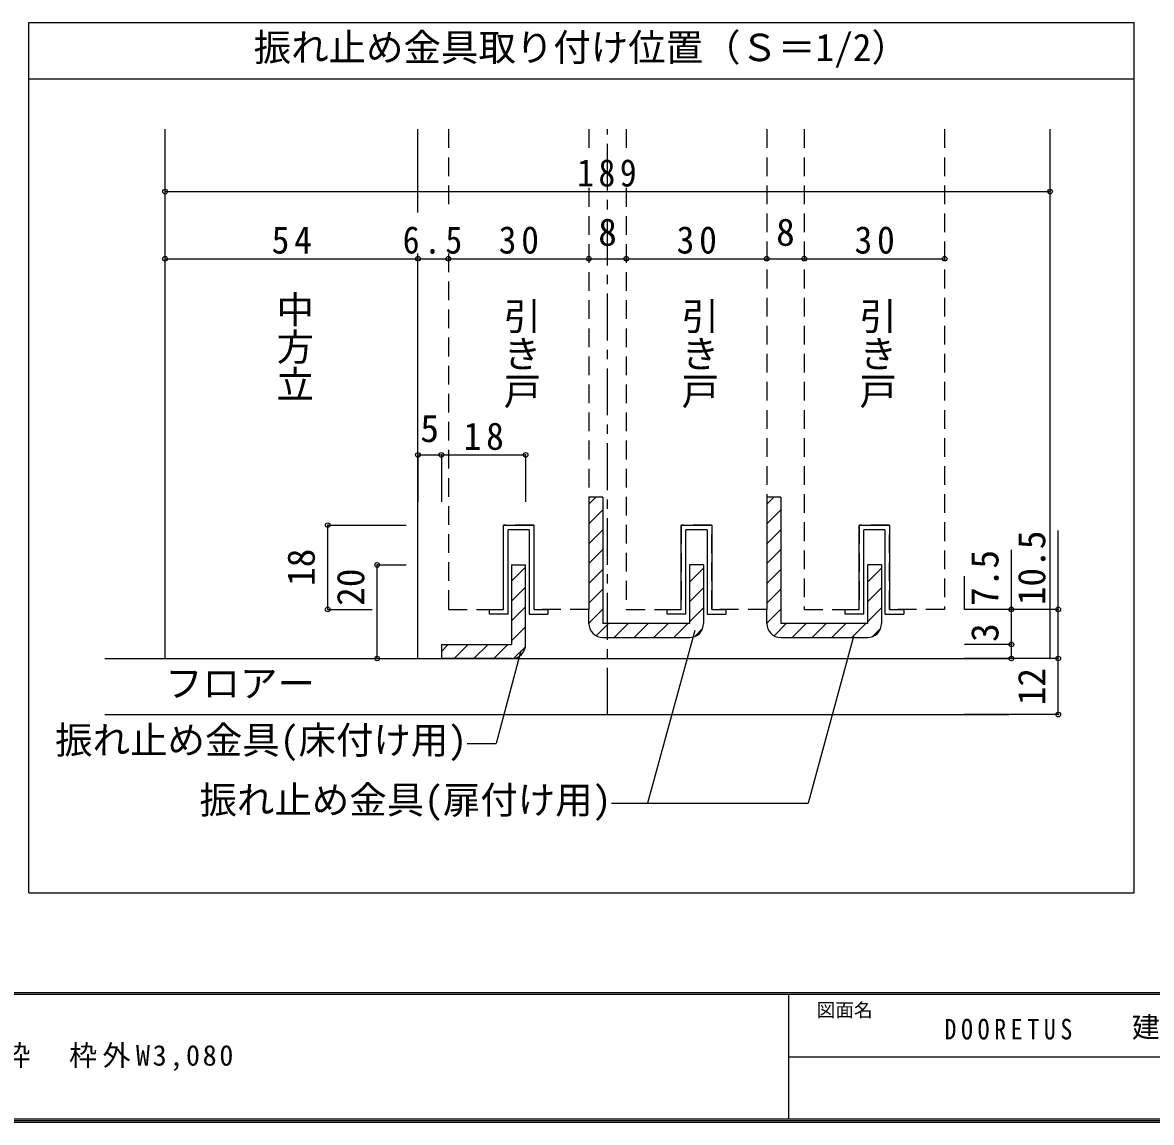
# Model space of a CAD drawing. Units: millimetres on the paper, enlarged 5 times, with parts at other scales. Extents: x -973 to 977, y -718 to 696.
# Drawn here: x -407 to 195, y -701 to -113 of the extents above; entities that cross this region are included whole.
import ezdxf
from ezdxf.enums import TextEntityAlignment as Align

# ---------------------------------------------------------------- set-up
doc = ezdxf.new("R2010")
doc.units = ezdxf.units.MM
doc.header["$LTSCALE"] = 5
doc.header["$PDMODE"] = 32
doc.header["$PDSIZE"] = 2.5
doc.linetypes.add('CHAIN1', pattern=[8, 5, -1, 1, -1])
doc.linetypes.add('DASHED2', pattern=[3, 2, -1])
for name, color, linetype in [('0-A_文字', 7, 'Continuous'), ('1-1_通り芯', 4, 'CHAIN1'), ('1-3_仕上げ', 2, 'Continuous'), ('1-4_枠', 3, 'Continuous'), ('1-6_扉', 7, 'DASHED2'), ('1-7_金物', 7, 'Continuous'), ('1-A_文字', 7, 'Continuous'), ('1-B_寸法', 7, 'Continuous'), ('1-C_ハッチ', 4, 'Continuous'), ('F-0_補助線', 7, 'Continuous'), ('F-1_枠', 6, 'Continuous'), ('F-A_文字', 7, 'Continuous')]:
    doc.layers.add(name, color=color, linetype=linetype)
doc.styles.add('@ＭＳ ゴシック', font='')
doc.styles.add('ＭＳ ゴシック', font='')
doc.styles.get('@ＭＳ ゴシック').set_extended_font_data('@MS Gothic')
doc.styles.get('ＭＳ ゴシック').set_extended_font_data('MS Gothic')

msp = doc.modelspace()

# ---------------------------------------------------------------- linework, layer by layer
at = {"layer": '0-A_文字', "color": 3}
for p, q in [((-404.027, -113.141), (186.299, -113.141)), ((-404.027, -578.141), (-404.027, -113.141)), ((186.299, -578.141), (186.299, -113.141)), ((-404.027, -143.141), (186.299, -143.141)), ((-404.027, -578.141), (186.299, -578.141))]:
    msp.add_line(p, q, dxfattribs=at)
at = {"layer": '1-1_通り芯'}
msp.add_line((-94.925, -482.94), (-94.925, -170.164), dxfattribs=at)
at = {"layer": '1-3_仕上げ'}
for p, q in [((-363.431, -452.94), (119.32, -452.94)), ((-363.431, -482.94), (119.32, -482.94))]:
    msp.add_line(p, q, dxfattribs=at)
at = {"layer": '1-4_枠'}
for p, q in [((-331.175, -452.94), (-331.175, -170.164)), ((-196.175, -214.606), (-196.175, -170.164)), ((141.325, -452.94), (141.325, -170.164)), ((-196.175, -452.94), (-196.175, -236.497))]:
    msp.add_line(p, q, dxfattribs=at)
at = {"layer": '1-6_扉'}
for p, q in [((-179.925, -170.164), (-179.925, -214.606)), ((-104.925, -170.164), (-104.925, -180.023)), ((-84.925, -170.164), (-84.925, -180.023)), ((-9.925, -170.164), (-9.925, -426.69)), ((10.075, -170.164), (10.075, -426.69)), ((85.075, -170.164), (85.075, -426.69)), ((-104.925, -201.524), (-104.925, -426.69)), ((-84.925, -201.524), (-84.925, -426.69)), ((-179.925, -236.497), (-179.925, -426.69)), ((-150.55, -426.69), (-150.55, -381.69)), ((-134.3, -381.69), (-150.55, -381.69)), ((-134.3, -381.69), (-134.3, -426.69)), ((-55.55, -381.69), (-55.55, -426.69)), ((39.45, -381.69), (39.45, -426.69)), ((-179.925, -426.69), (-150.55, -426.69)), ((-104.925, -426.69), (-134.3, -426.69)), ((-84.925, -426.69), (-55.55, -426.69)), ((10.075, -426.69), (39.45, -426.69))]:
    msp.add_line(p, q, dxfattribs=at)
for points in [[(-9.925, -426.69), (-39.3, -426.69), (-39.3, -381.69), (-55.55, -381.69)], [(85.075, -426.69), (55.7, -426.69), (55.7, -381.69), (39.45, -381.69)]]:
    msp.add_lwpolyline(points, dxfattribs=at)
at = {"layer": '1-7_金物', "color": 3}
for p, q in [((-97.425, -366.688), (-104.925, -366.688)), ((-104.925, -366.688), (-104.925, -426.688)), ((-97.425, -366.688), (-97.425, -434.188)), ((-2.425, -366.688), (-9.925, -366.688)), ((-9.925, -366.688), (-9.925, -426.688)), ((-2.425, -366.688), (-2.425, -434.188)), ((-146.174, -402.94), (-138.674, -402.94)), ((-146.174, -402.94), (-146.174, -445.44)), ((-138.674, -445.44), (-138.674, -402.94)), ((-43.675, -402.94), (-51.175, -402.94)), ((-51.175, -402.94), (-51.175, -434.188)), ((-43.675, -402.94), (-43.675, -434.189)), ((51.325, -402.94), (43.825, -402.94)), ((43.825, -402.94), (43.825, -434.188)), ((51.325, -402.94), (51.325, -434.189)), ((-104.925, -434.188), (-104.925, -426.688)), ((-9.925, -434.188), (-9.925, -426.688)), ((-51.175, -434.188), (-97.425, -434.188)), ((43.825, -434.188), (-2.425, -434.188)), ((-183.674, -445.44), (-183.674, -452.94)), ((-183.674, -445.44), (-146.174, -445.44)), ((-97.425, -441.688), (-51.173, -441.688)), ((-2.425, -441.688), (43.827, -441.688)), ((-146.174, -452.94), (-183.674, -452.94))]:
    msp.add_line(p, q, dxfattribs=at)
at = {"layer": '1-7_金物'}
for p, q in [((-150.549, -426.69), (-150.549, -381.69)), ((-150.549, -381.69), (-134.299, -381.69)), ((-148.049, -429.19), (-148.049, -384.19)), ((-136.799, -384.19), (-148.049, -384.19)), ((-136.799, -384.19), (-136.799, -429.19)), ((-134.299, -381.69), (-134.299, -426.69)), ((-55.55, -426.69), (-55.55, -381.69)), ((-55.55, -381.69), (-39.3, -381.69)), ((-53.05, -429.19), (-53.05, -384.19)), ((-41.8, -384.19), (-53.05, -384.19)), ((-41.8, -384.19), (-41.8, -429.19)), ((-39.3, -381.69), (-39.3, -426.69)), ((39.45, -426.69), (39.45, -381.69)), ((39.45, -381.69), (55.7, -381.69)), ((41.95, -429.19), (41.95, -384.19)), ((53.2, -384.19), (41.95, -384.19)), ((53.2, -384.19), (53.2, -429.19)), ((55.7, -381.69), (55.7, -426.69)), ((-158.049, -426.69), (-150.549, -426.69)), ((-158.049, -429.19), (-158.049, -426.69)), ((-134.299, -426.69), (-126.799, -426.69)), ((-126.799, -426.69), (-126.799, -429.19)), ((-63.05, -426.69), (-55.55, -426.69)), ((-63.05, -429.19), (-63.05, -426.69)), ((-39.3, -426.69), (-31.8, -426.69)), ((-31.8, -426.69), (-31.8, -429.19)), ((31.95, -426.69), (39.45, -426.69)), ((31.95, -429.19), (31.95, -426.69)), ((55.7, -426.69), (63.2, -426.69)), ((63.2, -426.69), (63.2, -429.19)), ((-148.049, -429.19), (-158.049, -429.19)), ((-136.799, -429.19), (-126.799, -429.19)), ((-53.05, -429.19), (-63.05, -429.19)), ((-41.8, -429.19), (-31.8, -429.19)), ((41.95, -429.19), (31.95, -429.19)), ((53.2, -429.19), (63.2, -429.19))]:
    msp.add_line(p, q, dxfattribs=at)
at = {"layer": '1-7_金物', "color": 4}
for p, q in [((-146.174, -411.646), (-138.674, -404.146)), ((-146.174, -422.252), (-138.674, -414.752)), ((-146.174, -432.859), (-138.674, -425.359)), ((-146.174, -443.466), (-138.674, -435.966)), ((-183.674, -449.146), (-179.969, -445.44)), ((-176.862, -452.94), (-169.362, -445.44)), ((-166.255, -452.94), (-158.756, -445.44)), ((-155.649, -452.94), (-148.149, -445.44)), ((-144.94, -452.838), (-138.774, -446.672))]:
    msp.add_line(p, q, dxfattribs=at)
at = {"layer": '1-7_金物', "color": 3}
for centre, start, end in [((-97.425, -434.188), 180, 270), ((-51.173, -434.189), 270, 0), ((-2.425, -434.188), 180, 270), ((43.827, -434.189), 270, 0), ((-146.174, -445.44), 270, 0)]:
    msp.add_arc(centre, 7.5, start, end, dxfattribs=at)
at = {"layer": '1-A_文字'}
for p, q in [((-48.4, -437.993), (-73.526, -530.229)), ((36.435, -441.225), (12.175, -530.229)), ((-141.175, -448.866), (-154.414, -498.274)), ((-169.91, -498.274), (-154.414, -498.274)), ((-92.826, -530.229), (12.175, -530.229))]:
    msp.add_line(p, q, dxfattribs=at)
at = {"layer": '1-B_寸法', "color": 4}
for p, q in [((-331.175, -203.476), (141.325, -203.476)), ((-331.175, -239.312), (-196.175, -239.312)), ((-196.175, -239.312), (-179.924, -239.312)), ((-179.924, -239.312), (-104.924, -239.312)), ((-104.924, -239.312), (-84.924, -239.312)), ((-84.924, -239.312), (-9.924, -239.312)), ((-9.924, -239.312), (10.078, -239.312)), ((10.078, -239.312), (85.078, -239.312)), ((-196.175, -344.19), (-183.675, -344.19)), ((-196.175, -344.19), (-196.175, -369.19)), ((-183.675, -344.19), (-183.675, -369.19)), ((-183.675, -344.19), (-138.675, -344.19)), ((-138.675, -344.19), (-138.675, -369.19)), ((-244.371, -426.69), (-244.371, -381.69)), ((-244.371, -381.69), (-202.425, -381.69)), ((145.703, -452.94), (145.703, -384.488)), ((120.703, -445.44), (120.703, -394.847)), ((-217.954, -452.94), (-217.954, -402.94)), ((-217.954, -402.94), (-202.425, -402.94)), ((95.703, -426.69), (95.703, -408.869)), ((-244.371, -426.69), (-220.591, -426.69)), ((145.703, -426.69), (95.703, -426.69)), ((120.703, -445.44), (95.703, -445.44)), ((120.703, -452.94), (120.703, -445.44)), ((-217.954, -452.94), (-202.425, -452.94)), ((145.703, -452.94), (95.703, -452.94)), ((145.703, -482.94), (145.703, -452.94)), ((145.703, -482.94), (95.703, -482.94))]:
    msp.add_line(p, q, dxfattribs=at)
at = {"layer": '1-B_寸法'}
for p in [(-331.175, -203.476), (141.325, -203.476), (-331.175, -239.312), (-196.175, -239.312), (-179.924, -239.312), (-104.924, -239.312), (-84.924, -239.312), (-9.924, -239.312), (10.078, -239.312), (85.078, -239.312), (-196.175, -344.19), (-183.675, -344.19), (-138.675, -344.19), (-244.371, -381.69), (-217.954, -402.94), (-244.371, -426.69), (120.703, -426.69), (145.703, -426.69), (120.703, -445.44), (-217.954, -452.94), (120.703, -452.94), (145.703, -452.94), (145.703, -482.94)]:
    msp.add_point(p, dxfattribs=at)
at = {"layer": '1-C_ハッチ'}
for p, q in [((-104.925, -370.398), (-101.215, -366.688)), ((-9.925, -370.398), (-6.215, -366.688)), ((-104.925, -381.005), (-97.425, -373.505)), ((-9.925, -381.005), (-2.425, -373.505)), ((-104.925, -391.611), (-97.425, -384.111)), ((-9.925, -391.611), (-2.425, -384.111)), ((-104.925, -402.218), (-97.425, -394.718)), ((-9.925, -402.218), (-2.425, -394.718)), ((-104.925, -412.825), (-97.425, -405.325)), ((-51.175, -412.108), (-43.675, -404.608)), ((-9.925, -412.825), (-2.425, -405.325)), ((43.825, -412.108), (51.325, -404.608)), ((-51.175, -422.714), (-43.675, -415.214)), ((43.825, -422.714), (51.325, -415.214)), ((-104.925, -423.431), (-97.425, -415.931)), ((-9.925, -423.431), (-2.425, -415.931)), ((-104.925, -434.038), (-97.425, -426.538)), ((-51.175, -433.321), (-43.675, -425.821)), ((-9.925, -434.038), (-2.425, -426.538)), ((43.825, -433.321), (51.325, -425.821)), ((-101.04, -440.76), (-94.469, -434.188)), ((-91.362, -441.688), (-83.862, -434.188)), ((-80.755, -441.688), (-73.255, -434.188)), ((-70.149, -441.688), (-62.649, -434.188)), ((-59.542, -441.688), (-52.042, -434.188)), ((-48.407, -441.16), (-44.201, -436.954)), ((-6.04, -440.76), (0.531, -434.188)), ((3.638, -441.688), (11.138, -434.188)), ((14.245, -441.688), (21.745, -434.188)), ((24.851, -441.688), (32.351, -434.188)), ((35.458, -441.688), (42.958, -434.188)), ((46.593, -441.16), (50.799, -436.954))]:
    msp.add_line(p, q, dxfattribs=at)
at = {"layer": 'F-1_枠'}
for p, q in [((976.653, -631.667), (-973.347, -631.667)), ((976.653, -632.5), (-973.347, -632.5)), ((1.653, -632.5), (1.653, -699.167)), ((1.653, -665.833), (974.986, -665.834)), ((976.653, -699.167), (-973.347, -699.167)), ((976.653, -700), (-973.347, -700)), ((976.653, -700.833), (-973.347, -700.833))]:
    msp.add_line(p, q, dxfattribs=at)

# ---------------------------------------------------------------- texts
at = {"layer": '0-A_文字', "style": 'ＭＳ ゴシック'}
msp.add_text('振れ止め金具取り付け位置（Ｓ＝1/2）', height=14.66, dxfattribs=at).set_placement((-283.864, -138.141), align=Align.BOTTOM_LEFT)
at = {"layer": '1-A_文字', "style": '@ＭＳ ゴシック'}
for s, p in [('中方立', (-273.675, -256.253)), ('引き戸', (-152.424, -259.902)), ('引き戸', (-57.424, -259.902)), ('引き戸', (37.578, -259.902))]:
    msp.add_text(s, height=14.66, rotation=270, dxfattribs=at).set_placement(p, align=Align.BOTTOM_LEFT)
at = {"layer": '1-A_文字', "style": 'ＭＳ ゴシック'}
for s, p in [('フロアー', (-331.175, -477.94)), ('振れ止め金具(床付け用)', (-389.91, -508.274)), ('振れ止め金具(扉付け用)', (-312.826, -540.229))]:
    msp.add_text(s, height=14.66, dxfattribs=at).set_placement(p, align=Align.BOTTOM_LEFT)
at = {"layer": '1-B_寸法', "style": 'ＭＳ ゴシック'}
for s, p in [('8', (-99.924, -236.812)), ('8', (-4.923, -236.812)), ('5', (-194.925, -341.69))]:
    msp.add_text(s, height=14.66, dxfattribs=at).set_placement(p, align=Align.BOTTOM_LEFT)
for s, p in [('10.5', (143.203, -424.488)), ('18', (-246.871, -414.19)), ('7.5', (118.203, -424.847)), ('20', (-220.454, -424.815)), ('3', (118.203, -444.083)), ('12', (143.203, -477.94))]:
    msp.add_text(s, height=14.66, rotation=90, dxfattribs=at).set_placement(p, align=Align.BOTTOM_LEFT)
at = {"layer": '1-B_寸法', "char_height": 14.66, "attachment_point": 7, "style": 'ＭＳ ゴシック'}
for s, insert in [('\\T1.27;\\W0.9;189', (-111.175, -200.976)), ('\\T1.27;\\W0.95;54', (-274.3, -236.812)), ('\\T1.27;\\W0.9;6.5', (-204.3, -236.812)), ('\\T1.27;\\W0.95;30', (-153.049, -236.812)), ('\\T1.27;\\W0.95;30', (-58.049, -236.812)), ('\\T1.27;\\W0.95;30', (36.953, -236.812)), ('\\T1.27;\\W0.95;18', (-171.8, -341.69))]:
    msp.add_mtext(s, dxfattribs=dict(at, insert=insert))
at = {"layer": 'F-0_補助線', "char_height": 11, "attachment_point": 7, "style": 'ＭＳ ゴシック'}
for s, insert in [('\\T1.17;建具納まり図', (184.986, -656.667)), ('\\T1.39;\\W0.85;DOORETUS', (84.986, -656.667))]:
    msp.add_mtext(s, dxfattribs=dict(at, insert=insert))
at = {"layer": 'F-A_文字', "style": 'ＭＳ ゴシック'}
msp.add_text('図面名', height=7.331, dxfattribs=at).set_placement((16.653, -646.667), align=Align.BOTTOM_LEFT)
at = {"layer": 'F-A_文字', "insert": (-846.68, -673.333), "char_height": 11, "attachment_point": 7, "style": 'ＭＳ ゴシック'}
msp.add_mtext('\\T1.19;ドレタス\u3000３枚引き込み戸\u3000上吊り連動タイプ\u3000調整枠\u3000枠外W3,080', dxfattribs=at)

doc.saveas('drawing.dxf')
